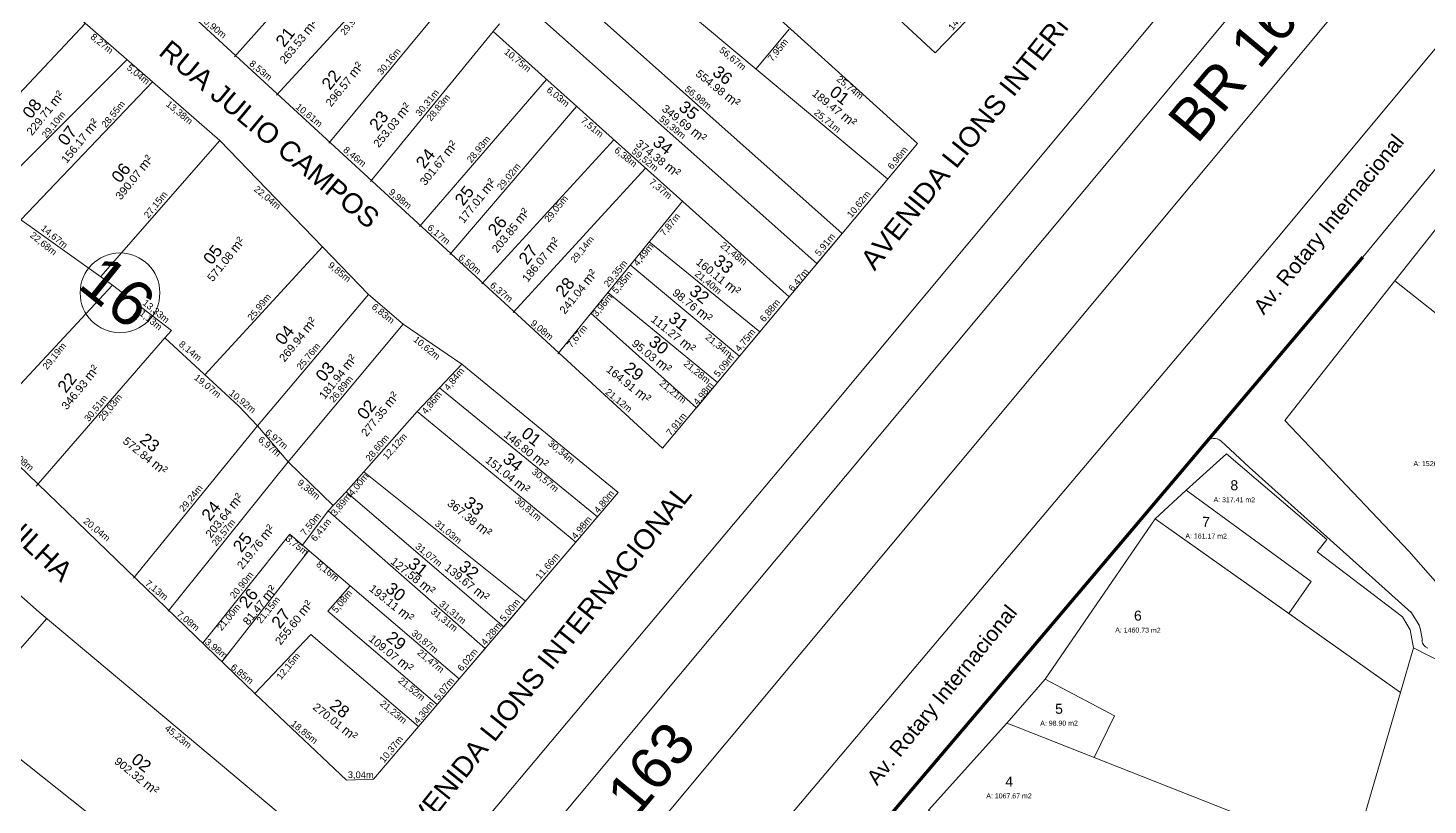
# Model space of a CAD drawing. Header units: metres. Extents: x 3808 to 8215, y 2374 to 6187.
# Drawn here: x 6209.6 to 6419.6, y 3909.4 to 4025.9 of the extents above; entities that cross this region are included whole.
import ezdxf
from ezdxf.enums import TextEntityAlignment as Align

# ---------------------------------------------------------------- set-up
doc = ezdxf.new("R2010")
doc.units = ezdxf.units.M
doc.linetypes.add('CENTER', pattern=[2, 1.25, -0.25, 0.25, -0.25])
for name, color, linetype in [('0 - Cotas', 7, 'Continuous'), ('0 - Linhas Quadras', 7, 'Continuous'), ('0 - MEIO FIO 2', 251, 'Continuous'), ('0 - Nome Ruas', 7, 'CENTER'), ('0 - Numero de Lotes', 6, 'Continuous'), ('0 - Número de Quadra', 7, 'CENTER'), ('0 - Área Dos Lotes', 1, 'Continuous'), ('Nomes-Ruas', 7, 'Continuous'), ('PDF_Boundary-Lotes', 7, 'Continuous'), ('PDF_Meio-Fio', 32, 'Continuous'), ('PDF_Perímetro', 5, 'Continuous'), ('PDF_Text', 7, 'Continuous'), ('PDF_Vértices_Quadras', 7, 'Continuous'), ('vista', 7, 'Continuous')]:
    doc.layers.add(name, color=color, linetype=linetype)
doc.styles.add('Arial', font='arial.ttf')
doc.styles.add('PDF Arial', font='arial.ttf')
doc.styles.add('pedro', font='arial.ttf', dxfattribs={"height": 3})
doc.styles.add('REGUA100', font='arial.ttf')
doc.dimstyles.new('Copy(2) of ISO-25', dxfattribs={"dimtxt": 1, "dimasz": 2.5, "dimexe": 1.25, "dimexo": 0.625, "dimgap": 0.2, "dimtad": 1, "dimtoh": 1, "dimlfac": 1, "dimzin": 1, "dimtxsty": 'Arial', "dimblk": 'NONE', "dimcen": 0, "dimse1": 1, "dimse2": 1, "dimsd1": 1, "dimsd2": 1, "dimclrt": 256, "dimaunit": 1, "dimadec": 3, "dimazin": 0, "dimtfac": 1, "dimtmove": 0, "dimatfit": 3, "dimldrblk": 'NONE', "dimfxl": 1, "dimtolj": 1, "dimtzin": 0, "dimarcsym": 0})

# ---------------------------------------------------------------- blocks, each defined once
blk = doc.blocks.new('*D11712')
at = {"layer": 'Defpoints', "color": 0, "transparency": 16777216}
for p in [(6291.81, 3948.8, 0), (6291.81, 3948.8), (6284.23, 3939.93, 0)]:
    blk.add_point(p, dxfattribs=at)
at = {"layer": '0 - Cotas', "lineweight": 5, "transparency": 16777216, "insert": (6287.63, 3945.14), "char_height": 1, "attachment_point": 5, "rotation": 49.4873, "style": 'Arial'}
blk.add_mtext('\\A1;11,66m', dxfattribs=at)
blk = doc.blocks.new('_None')
blk = doc.blocks.new('*D11713')
at = {"layer": 'Defpoints', "color": 0, "transparency": 16777216}
for p in [(6268.04, 3968.39, 0), (6260.01, 3959.32, 0), (6261.37, 3958.11)]:
    blk.add_point(p, dxfattribs=at)
at = {"layer": '0 - Cotas', "lineweight": 5, "transparency": 16777216, "insert": (6264.73, 3963.1), "char_height": 1, "attachment_point": 5, "rotation": 48.5046, "style": 'Arial'}
blk.add_mtext('\\A1;12,12m', dxfattribs=at)

msp = doc.modelspace()

# ---------------------------------------------------------------- linework, layer by layer
at = {"layer": '0 - Linhas Quadras', "linetype": 'Continuous', "lineweight": 5}
for p, q in [((6345.712, 4022.13, 0), (6246.454, 4114.337, 0)), ((6234.916, 4106.185, 0), (6343.058, 4008.55, 0)), ((6304.81, 3962.863, 0), (6193.494, 4065.224, 0)), ((6386.23, 4064.042, 0), (6345.712, 4022.13, 0)), ((6240.626, 4021.555, 0), (6260.608, 4044.024, 0)), ((6228.316, 4017.823, 0), (6201.989, 4040.775, 0)), ((6267.347, 4038.031, 0), (6246.917, 4015.779, 0)), ((6295.067, 4039.586, 0), (6338.556, 4003.237, 0)), ((6287.437, 4034.456, 0), (6331.743, 3995.085, 0)), ((6254.755, 4008.583, 0), (6274.153, 4031.978, 0)), ((6327.956, 3990.554, 0), (6283.53, 4030.063, 0)), ((6218.276, 4026.576, 0), (6198.026, 4005.116, 0)), ((6279.404, 4025.323, 0), (6260.998, 4002.851, 0)), ((6279.404, 4025.323, 0), (6280.34, 4026.476, 0)), ((6323.805, 3985.588, 0), (6279.404, 4025.323, 0)), ((6323.802, 4025.671, 0), (6318.831, 4019.724, 0)), ((6224.514, 4021.138, 0), (6203.796, 4000.473, 0)), ((6208.544, 3997.098, 0), (6228.316, 4017.823, 0)), ((6238.404, 4009.028, 0), (6228.316, 4017.823, 0)), ((6287.421, 4018.149, 0), (6268.358, 3996.094, 0)), ((6291.922, 4014.121, 0), (6272.91, 3991.914, 0)), ((6238.404, 4009.028, 0), (6220.519, 3988.582, 0)), ((6238.404, 4009.028, 0), (6253.81, 3993.043, 0)), ((6297.525, 4009.107, 0), (6277.702, 3987.515, 0)), ((6343.058, 4008.55, 0), (6304.81, 3962.863, 0)), ((6302.282, 4004.85, 0), (6282.404, 3983.198, 0)), ((6203.796, 4000.473, 0), (6222.314, 3987.305, 0)), ((6289.115, 3977.037, 0), (6307.783, 3999.926, 0)), ((6243.687, 3926.126, 0), (6172.234, 3994.917, 0)), ((6319.39, 3980.305, 0), (6302.809, 3993.828, 0)), ((6331.743, 3995.085, 0), (6327.956, 3990.554, 0)), ((6253.81, 3993.043, 0), (6236.173, 3973.882, 0)), ((6253.81, 3993.043, 0), (6260.695, 3985.899, 0)), ((6316.343, 3976.66, 0), (6299.969, 3990.346, 0)), ((6222.314, 3987.305, 0), (6202.136, 3965.666, 0)), ((6231.141, 3980.522, 0), (6222.314, 3987.305, 0)), ((6260.695, 3985.899, 0), (6244.039, 3966.238, 0)), ((6260.695, 3985.899, 0), (6265.907, 3981.484, 0)), ((6313.076, 3972.752, 0), (6296.587, 3986.199, 0)), ((6323.805, 3985.588, 0), (6319.39, 3980.305, 0)), ((6265.907, 3981.484, 0), (6248.646, 3960.859, 0)), ((6265.907, 3981.484, 0), (6274.702, 3975.469, 0)), ((6309.882, 3968.931, 0), (6294.082, 3983.126, 0)), ((6230.171, 3979.408, 0), (6210.852, 3957.214, 0)), ((6230.171, 3979.408, 0), (6231.141, 3980.522, 0)), ((6230.171, 3979.408, 0), (6241.277, 3969.185, 0)), ((6319.39, 3980.305, 0), (6316.343, 3976.66, 0)), ((6274.702, 3975.469, 0), (6271.377, 3971.939, 0)), ((6274.702, 3975.469, 0), (6298.169, 3956.239, 0)), ((6316.343, 3976.66, 0), (6313.076, 3972.752, 0)), ((6271.377, 3971.939, 0), (6268.035, 3968.391, 0)), ((6271.377, 3971.939, 0), (6295.048, 3952.586, 0)), ((6313.076, 3972.752, 0), (6309.882, 3968.931, 0)), ((6241.277, 3969.185, 0), (6244.039, 3966.238, 0)), ((6268.035, 3968.391, 0), (6257.358, 3956.32, 0)), ((6268.035, 3968.391, 0), (6291.812, 3948.8, 0)), ((6244.039, 3966.238, 0), (6225.459, 3943.384, 0)), ((6248.646, 3960.859, 0), (6244.039, 3966.238, 0)), ((6230.649, 3938.47, 0), (6248.646, 3960.859, 0)), ((6248.646, 3960.859, 0), (6255.402, 3954.304, 0)), ((6254.637, 3953.516, 0), (6257.358, 3956.32, 0)), ((6257.358, 3956.32, 0), (6280.986, 3936.13, 0)), ((6298.169, 3956.239, 0), (6268.208, 3921.175, 0)), ((6250.816, 3948.364, 0), (6254.637, 3953.516, 0)), ((6278.208, 3932.879, 0), (6254.637, 3953.516, 0)), ((6248.915, 3949.989, 0), (6235.804, 3933.59, 0)), ((6250.816, 3948.364, 0), (6248.915, 3949.989, 0)), ((6274.297, 3928.301, 0), (6250.816, 3948.364, 0)), ((6251.77, 3947.55, 0), (6238.699, 3930.849, 0)), ((6203.581, 3945.143, 0), (6211.297, 3938.327, 0)), ((6257.972, 3942.25, 0), (6254.632, 3938.432, 0)), ((6212.47, 3937.344, 0), (6199.832, 3923.061, 0)), ((6247.153, 3908.299, 0), (6211.297, 3938.327, 0)), ((6254.632, 3938.432, 0), (6271.002, 3924.445, 0)), ((6252.062, 3934.972, 0), (6243.687, 3926.126, 0)), ((6252.062, 3934.972, 0), (6268.208, 3921.175, 0)), ((6278.208, 3932.879, 0), (6274.297, 3928.301, 0)), ((6243.687, 3926.126, 0), (6257.418, 3913.126, 0)), ((6199.832, 3923.061, 0), (6240.807, 3890.687, 0)), ((6261.467, 3913.286, 0), (6268.208, 3921.175, 0)), ((6257.418, 3913.126, 0), (6261.467, 3913.286, 0))]:
    msp.add_line(p, q, dxfattribs=at)
at = {"layer": '0 - Linhas Quadras', "lineweight": 5}
for p, q in [((6257.358, 3956.32, 0), (6260.008, 3959.316, 0)), ((6260.008, 3959.316, 0), (6284.234, 3939.931, 0)), ((6280.986, 3936.13, 0), (6284.234, 3939.931, 0))]:
    msp.add_line(p, q, dxfattribs=at)
at = {"layer": '0 - MEIO FIO 2', "lineweight": 5}
for p, q in [((6409.849, 3991.534), (6536.45, 4145.328)), ((6250.49, 3842.164), (6454.604, 4086.831)), ((6473.698, 4086.394), (6397.446, 3994.843)), ((6438.475, 4085.897), (6242.044, 3850.727)), ((6328.487, 3967.05), (6401.267, 4054.219)), ((6397.446, 3994.843), (6297.443, 3876.497)), ((6237.04, 3858.089), (6328.487, 3967.05))]:
    msp.add_line(p, q, dxfattribs=at)
at = {"layer": '0 - Número de Quadra', "linetype": 'ByBlock', "lineweight": 5}
msp.add_circle((6223.439, 3986.166, 0), 5.979, dxfattribs=at)
at = {"layer": 'PDF_Boundary-Lotes', "lineweight": 5}
for points in [[(6431.489, 4003.53), (6428.742, 4005.751), (6414.669, 3987.945), (6454.27, 3956.664), (6470.505, 3945.307), (6480.516, 3968.074), (6477.299, 3970.155), (6474.34, 3968.08), (6467.207, 3974.589), (6466.451, 3975.452)], [(6414.669, 3987.945), (6398.149, 3967.05), (6416.76, 3947.423), (6421.793, 3941.716), (6426.3, 3937.857), (6438.068, 3933.386), (6454.27, 3956.664)], [(6389.415, 3962.057), (6383.331, 3956.572), (6402.099, 3942.877), (6398.745, 3938.128), (6415.48, 3926.238), (6417.426, 3932.98), (6416.951, 3935.67), (6415.776, 3937.587), (6402.972, 3947.332), (6404.47, 3949.208)], [(6383.331, 3956.572), (6378.677, 3952.312), (6398.745, 3938.128), (6402.099, 3942.877)], [(6415.48, 3926.238), (6378.677, 3952.312), (6362.193, 3928.268), (6372.612, 3922.74), (6369.557, 3916.506), (6408.181, 3901.279)], [(6433.197, 3924.893), (6417.426, 3932.98), (6415.48, 3926.238), (6408.181, 3901.279), (6405.987, 3893.742), (6421.595, 3888.438)], [(6372.612, 3922.74), (6362.193, 3928.268), (6356.471, 3921.659), (6358.171, 3921.012), (6369.557, 3916.506)], [(6358.171, 3921.012), (6356.471, 3921.659), (6344.69, 3908.6), (6349.19, 3905.513), (6349.549, 3906.157), (6376.927, 3892.555), (6382.351, 3891.29), (6403.85, 3886.275), (6408.181, 3901.279)]]:
    msp.add_lwpolyline(points, close=True, dxfattribs=at)
at = {"layer": 'PDF_Meio-Fio', "lineweight": 5}
msp.add_lwpolyline([(6309.973, 3873.794), (6386.352, 3963.827, -0.4243828), (6388.53, 3963.969), (6392.817, 3960.058), (6417.097, 3938.256)], format="xyb", dxfattribs=at)
for points in [[(6417.021, 3938.378), (6418.26, 3936.467)], [(6418.441, 3935.905), (6418.775, 3934.038)]]:
    msp.add_lwpolyline(points, dxfattribs=at)
for centre, radius, start, end in [((6416.918, 3935.666), 1.518, 9.89828, 32.34332), ((6420.198, 3934.299), 1.517, 189.88955, 246.4875)]:
    msp.add_arc(centre, radius, start, end, dxfattribs=at)
at = {"layer": 'PDF_Perímetro', "color": 1, "lineweight": 5}
msp.add_lwpolyline([(6265.513, 3821.471, 0.498, 0.498, 0), (6358.928, 3931.39, 0.498, 0.498, 0), (6409.849, 3991.534, 0.498, 0.498, 0)], format="xyseb", dxfattribs=at)
at = {"layer": 'PDF_Vértices_Quadras', "lineweight": 5}
msp.add_lwpolyline([(6416.76, 3947.423), (6421.793, 3941.716), (6426.3, 3937.857), (6441.602, 3932.042), (6460.755, 3923.207)], dxfattribs=at)

# ---------------------------------------------------------------- texts
at = {"layer": '0 - Cotas', "lineweight": 5, "style": 'Arial'}
for s, rotation, p in [('10,90m', 320.93117, (6235.295, 4027.169, 0)), ('29,92m', 50.93117, (6257.168, 4024.693, 0)), ('14,04m', 50.93117, (6348.323, 4025.417, 0)), ('8,27m', 320.93117, (6218.923, 4024.373, 0)), ('7,95m', 50.93117, (6321.273, 4020.762, 0)), ('30,16m', 50.93117, (6262.685, 4018.736, 0)), ('10,75m', 320.93117, (6280.962, 4022.115, 0)), ('56,67m', 320.93117, (6313.22, 4022.392, 0)), ('5,04m', 320.93117, (6224.373, 4019.747, 0)), ('8,53m', 320.93117, (6242.745, 4020.348, 0)), ('6,03m', 320.93117, (6287.334, 4016.412, 0)), ('56,98m', 320.93117, (6308.046, 4016.539, 0)), ('25,74m', 320.93117, (6330.82, 4018.047, 0)), ('28,55m', 50.93117, (6221.336, 4010.845, 0)), ('13,38m', 320.93117, (6230.239, 4014.281, 0)), ('30,31m', 50.93117, (6268.432, 4012.543, 0)), ('28,83m', 50.93117, (6270.087, 4011.817, 0)), ('29,10m', 50.93117, (6212.392, 4009.268, 0)), ('10,61m', 320.93117, (6249.691, 4013.882, 0)), ('59,39m', 320.93117, (6304.199, 4012.077, 0)), ('25,71m', 320.93117, (6327.428, 4013.016, 0)), ('7,51m', 320.93117, (6292.444, 4011.822, 0)), ('28,93m', 50.93117, (6276.126, 4005.584, 0)), ('8,46m', 320.93117, (6256.826, 4007.424, 0)), ('6,38m', 320.93117, (6297.484, 4007.378, 0)), ('59,52m', 320.93117, (6300.06, 4007.224, 0)), ('6,96m', 50.93117, (6339.231, 4004.586, 0)), ('29,02m', 50.93117, (6280.653, 4001.48, 0)), ('7,37m', 320.93117, (6302.707, 4002.613, 0)), ('27,15m', 50.93117, (6227.698, 3997.267, 0)), ('22,04m', 320.93117, (6243.436, 4001.538, 0)), ('9,98m', 320.93117, (6263.665, 4001.101, 0)), ('29,05m', 50.93117, (6287.767, 3996.657, 0)), ('10,62m', 50.93117, (6333.147, 3997.336, 0)), ('14,67m', 320.93117, (6211.474, 3995.688, 0)), ('6,17m', 320.93117, (6269.43, 3995.76, 0)), ('7,87m', 50.93117, (6305.089, 3994.59, 0)), ('22,68m', 320.93117, (6209.857, 3994.63, 0)), ('29,14m', 50.93117, (6291.685, 3990.555, 0)), ('5,91m', 50.93117, (6328.326, 3991.577, 0)), ('6,50m', 320.93117, (6274.095, 3991.311, 0)), ('4,49m', 50.93117, (6301.108, 3990.074, 0)), ('21,48m', 320.93117, (6313.385, 3993.123, 0)), ('9,85m', 320.93117, (6254.555, 3990.131, 0)), ('29,35m', 50.93117, (6296.686, 3986.944, 0)), ('6,47m', 50.93117, (6324.372, 3986.295, 0)), ('6,37m', 320.93117, (6278.834, 3987.131, 0)), ('5,35m', 50.93117, (6297.916, 3985.941, 0)), ('21,40m', 320.93117, (6309.562, 3988.83, 0)), ('25,99m', 50.93117, (6243.228, 3981.925, 0)), ('3,96m', 50.93117, (6294.952, 3982.493, 0)), ('11,13m', 320.93117, (6225.658, 3983.413, 0)), ('13,33m', 320.93117, (6226.728, 3984.497, 0)), ('6,83m', 320.93117, (6261.096, 3983.907, 0)), ('6,88m', 50.93117, (6320.075, 3981.706, 0)), ('9,08m', 320.93117, (6284.919, 3981.45, 0)), ('10,62m', 320.93117, (6267.342, 3979.011, 0)), ('7,67m', 50.93117, (6291.168, 3977.832, 0)), ('21,34m', 320.93117, (6311.135, 3979.339, 0)), ('4,75m', 50.93117, (6316.357, 3977.254, 0)), ('29,19m', 50.93117, (6212.504, 3974.584, 0)), ('8,14m', 320.93117, (6232.173, 3978.299, 0)), ('25,76m', 50.93117, (6250.604, 3974.531, 0)), ('21,28m', 320.93117, (6307.877, 3975.393, 0)), ('5,09m', 50.93117, (6313.185, 3973.463, 0)), ('19,07m', 320.93117, (6234.469, 3973.293, 0)), ('26,89m', 50.93117, (6255.513, 3969.634, 0)), ('4,84m', 50.93117, (6272.715, 3971.43, 0)), ('21,21m', 320.93117, (6304.244, 3972.443, 0)), ('30,51m', 50.93117, (6218.742, 3966.766, 0)), ('29,03m', 50.93117, (6220.899, 3966.879, 0)), ('10,92m', 320.93117, (6239.696, 3970.983, 0)), ('4,86m', 50.93117, (6269.356, 3967.887, 0)), ('21,12m', 320.93117, (6296.137, 3971.125, 0)), ('4,98m', 50.93117, (6310.091, 3969.269, 0)), ('7,91m', 50.93117, (6306.054, 3964.667, 0)), ('6,97m', 320.93117, (6244.059, 3963.989, 0)), ('6,97m', 320.93117, (6245.102, 3965.071, 0)), ('28,60m', 50.93117, (6260.933, 3960.818, 0)), ('12,08m', 320.93117, (6206.38, 3962.32, 0)), ('30,34m', 320.93117, (6287.539, 3963.415, 0)), ('9,38m', 320.93117, (6249.944, 3957.544, 0)), ('4,00m', 50.93117, (6258.35, 3955.634, 0)), ('30,57m', 320.93117, (6285.11, 3959.169, 0)), ('29,24m', 50.93117, (6232.986, 3953.273, 0)), ('4,80m', 50.93117, (6295.205, 3953.053, 0)), ('3,89m', 50.93117, (6255.76, 3952.63, 0)), ('30,81m', 320.93117, (6282.547, 3954.843, 0)), ('20,04m', 320.93117, (6217.858, 3951.766, 0)), ('28,57m', 50.93117, (6237.884, 3948.127, 0)), ('7,50m', 50.93117, (6251.2, 3949.694, 0)), ('6,41m', 50.93117, (6252.741, 3948.818, 0)), ('31,03m', 320.93117, (6270.577, 3951.393, 0)), ('4,98m', 50.93117, (6291.815, 3949.174, 0)), ('3,75m', 320.93117, (6248.179, 3949.16, 0)), ('31,07m', 320.93117, (6267.627, 3947.994, 0)), ('8,16m', 320.93117, (6252.768, 3945.312, 0)), ('20,90m', 50.93117, (6240.596, 3940.252, 0)), ('7,13m', 320.93117, (6227.117, 3942.454, 0)), ('5,08m', 50.93117, (6255.906, 3938.1, 0)), ('21,00m', 50.93117, (6238.675, 3935.432, 0)), ('21,15m', 50.93117, (6244.587, 3936.517, 0)), ('31,31m', 320.93117, (6271.219, 3939.379, 0)), ('5,00m', 50.93117, (6281.087, 3936.788, 0)), ('7,08m', 320.93117, (6231.849, 3937.85, 0)), ('31,31m', 320.93117, (6269.961, 3938.256, 0)), ('30,87m', 320.93117, (6267.057, 3934.978, 0)), ('4,28m', 50.93117, (6278.258, 3933.235, 0)), ('3,98m', 320.93117, (6236.077, 3933.67, 0)), ('12,15m', 50.93117, (6247.586, 3928.099, 0)), ('21,47m', 320.93117, (6267.925, 3932.069, 0)), ('6,02m', 50.93117, (6274.73, 3929.349, 0)), ('6,85m', 320.93117, (6239.946, 3929.878, 0)), ('21,52m', 320.93117, (6265.069, 3927.876, 0)), ('5,07m', 50.93117, (6271.219, 3925.001, 0)), ('21,23m', 320.93117, (6262.336, 3924.435, 0)), ('4,30m', 50.93117, (6268.173, 3921.475, 0)), ('45,23m', 320.93117, (6230.06, 3920.733, 0)), ('18,85m', 320.93117, (6248.972, 3921.424, 0)), ('10,37m', 50.93117, (6263.039, 3915.65, 0)), ('3,04m', 359.09058, (6257.596, 3913.452, 0))]:
    msp.add_text(s, height=1, rotation=rotation, dxfattribs=at).set_placement(p)
at = {"layer": '0 - Nome Ruas', "linetype": 'Continuous', "lineweight": 5, "style": 'pedro'}
for s, rotation, p in [('AVENIDA LIONS INTERNACIONAL', 51.35991, (6336.62, 3989.349, 0)), ('RUA JULIO CAMPOS', 320.24392, (6229.069, 4021.972, 0)), ('RUA AFONSO BONILHA', 317.41907, (6179.819, 3974.653, 0)), ('AVENIDA LIONS INTERNACIONAL', 51.35991, (6267.357, 3903.379, 0))]:
    msp.add_text(s, height=3, rotation=rotation, dxfattribs=at).set_placement(p)
at = {"layer": '0 - Numero de Lotes', "lineweight": 5, "style": 'Arial'}
for s, rotation, p in [('21', 51.92725, (6248.054, 4022.854, -540.279)), ('22', 51.92725, (6254.947, 4016.448, -540.279)), ('36', 321.92725, (6312.156, 4018.96, -540.279)), ('01', 321.92725, (6329.71, 4015.941, -540.279)), ('08', 51.92725, (6210.081, 4012.129, -540.279)), ('35', 321.92725, (6307.097, 4013.705, -540.279)), ('23', 51.92725, (6262.097, 4010.328, -540.279)), ('07', 51.92725, (6215.375, 4008.065, -540.279)), ('34', 321.92725, (6303.191, 4008.483, -540.279)), ('24', 51.92725, (6269.084, 4004.656, -540.279)), ('06', 51.92725, (6223.42, 4002.505, -540.279)), ('25', 51.92725, (6274.915, 3999.081, -540.279)), ('26', 51.92725, (6279.866, 3994.536, -540.279)), ('05', 51.92725, (6237.19, 3990.236, -540.279)), ('27', 51.92725, (6284.499, 3990.248, -540.279)), ('33', 321.92725, (6312.295, 3990.655, -540.279)), ('28', 51.92725, (6290.01, 3985.354, -540.279)), ('32', 321.92725, (6308.68, 3986.116, -540.279)), ('04', 51.92725, (6247.959, 3978.187, -540.279)), ('31', 321.92725, (6305.532, 3982.075, -540.279)), ('30', 321.92725, (6302.582, 3978.522, -540.279)), ('03', 51.92725, (6254.048, 3972.698, -540.279)), ('29', 321.92725, (6298.841, 3974.564, -540.279)), ('22', 51.92725, (6215.331, 3971.042, -540.279)), ('02', 51.92725, (6260.262, 3967.003, -540.279)), ('23', 321.92725, (6226.242, 3963.889, -540.279)), ('01', 321.92725, (6283.477, 3964.771, -540.279)), ('34', 321.92725, (6280.7, 3960.974, -540.279)), ('24', 51.92725, (6236.924, 3951.804, -540.279)), ('33', 321.92725, (6274.839, 3954.387, -540.279)), ('25', 51.92725, (6241.643, 3947.105, -540.279)), ('31', 321.92725, (6266.485, 3945.245, -540.279)), ('32', 321.92725, (6274.11, 3944.832, -540.279)), ('26', 51.92725, (6242.541, 3938.743, -540.279)), ('30', 321.92725, (6263.132, 3941.537, -540.279)), ('27', 51.92725, (6247.412, 3935.711, -540.279)), ('29', 321.92725, (6263.206, 3934.189, -540.279)), ('28', 321.92725, (6254.725, 3924.03, -540.279)), ('02', 321.92725, (6224.982, 3915.895, -540.279))]:
    msp.add_text(s, height=1.8197, rotation=rotation, dxfattribs=at).set_placement(p)
at = {"layer": '0 - Número de Quadra', "linetype": 'Continuous', "lineweight": 5, "style": 'pedro'}
msp.add_text('16', height=6.7786, rotation=321.00834, dxfattribs=at).set_placement((6216.876, 3987.056, 0))
at = {"layer": '0 - Área Dos Lotes', "lineweight": 5, "style": 'Arial'}
for s, height, rotation, p in [('m²', 1.4, 50.93117, (6251.738, 4024.715, 0)), ('263.53 ', 1.2, 50.93117, (6248.213, 4020.373, 0)), ('m²', 1.4, 50.93117, (6258.63, 4018.31, 0)), ('554.98 ', 1.2, 320.93117, (6309.659, 4018.814, 0)), ('296.57 ', 1.2, 50.93117, (6255.105, 4013.967, 0)), ('m²', 1.4, 50.93117, (6213.764, 4013.99, 0)), ('m²', 1.4, 320.93117, (6314.002, 4015.289, 0)), ('189.47 ', 1.2, 320.93117, (6327.125, 4015.866, 0)), ('229.71 ', 1.2, 50.93117, (6210.239, 4009.648, 0)), ('m²', 1.4, 50.93117, (6265.781, 4012.189, 0)), ('349.69 ', 1.2, 320.93117, (6304.6, 4013.56, 0)), ('m²', 1.4, 320.93117, (6331.468, 4012.341, 0)), ('m²', 1.4, 50.93117, (6218.974, 4009.823, 0)), ('253.03 ', 1.2, 50.93117, (6262.255, 4007.847, 0)), ('m²', 1.4, 320.93117, (6308.942, 4010.035, 0)), ('156.17 ', 1.2, 50.93117, (6215.449, 4005.481, 0)), ('m²', 1.4, 50.93117, (6272.754, 4006.501, 0)), ('374.38 ', 1.2, 320.93117, (6300.693, 4008.338, 0)), ('m²', 1.4, 50.93117, (6227.091, 4004.35, 0)), ('301.67 ', 1.2, 50.93117, (6269.229, 4002.158, 0)), ('390.07 ', 1.2, 50.93117, (6223.565, 4000.008, 0)), ('m²', 1.4, 320.93117, (6305.036, 4004.812, 0)), ('m²', 1.4, 50.93117, (6278.515, 4000.839, 0)), ('177.01 ', 1.2, 50.93117, (6274.989, 3996.497, 0)), ('m²', 1.4, 50.93117, (6283.55, 3996.397, 0)), ('203.85 ', 1.2, 50.93117, (6280.025, 3992.055, 0)), ('m²', 1.4, 50.93117, (6240.861, 3992.081, 0)), ('m²', 1.4, 50.93117, (6288.099, 3992.006, 0)), ('571.08 ', 1.2, 50.93117, (6237.335, 3987.739, 0)), ('186.07 ', 1.2, 50.93117, (6284.574, 3987.663, 0)), ('m²', 1.4, 50.93117, (6293.694, 3987.215, 0)), ('160.11 ', 1.2, 320.93117, (6309.711, 3990.58, 0)), ('m²', 1.4, 320.93117, (6314.053, 3987.055, 0)), ('241.04 ', 1.2, 50.93117, (6290.169, 3982.872, 0)), ('98.76 ', 1.2, 320.93117, (6306.183, 3985.97, 0)), ('m²', 1.4, 320.93117, (6309.801, 3983.032, 0)), ('m²', 1.4, 50.93117, (6251.643, 3980.049, 0)), ('111.27 ', 1.2, 320.93117, (6302.947, 3982.001, 0)), ('269.94 ', 1.2, 50.93117, (6248.118, 3975.706, 0)), ('95.03 ', 1.2, 320.93117, (6300.085, 3978.376, 0)), ('m²', 1.4, 320.93117, (6307.289, 3978.476, 0)), ('m²', 1.4, 50.93117, (6257.648, 3974.456, 0)), ('m²', 1.4, 50.93117, (6219.001, 3972.887, 0)), ('164.91 ', 1.2, 320.93117, (6296.256, 3974.49, 0)), ('m²', 1.4, 320.93117, (6303.703, 3975.439, 0)), ('346.93 ', 1.2, 50.93117, (6215.476, 3968.545, 0)), ('181.94 ', 1.2, 50.93117, (6254.123, 3970.113, 0)), ('m²', 1.4, 50.93117, (6263.946, 3968.864, 0)), ('m²', 1.4, 320.93117, (6300.599, 3970.965, 0)), ('277.35 ', 1.2, 50.93117, (6260.421, 3964.522, 0)), ('572.84 ', 1.2, 320.93117, (6223.744, 3963.743, 0)), ('146.80 ', 1.2, 320.93117, (6280.892, 3964.696, 0)), ('m²', 1.4, 320.93117, (6228.087, 3960.218, 0)), ('151.04 ', 1.2, 320.93117, (6278.115, 3960.9, 0)), ('m²', 1.4, 320.93117, (6285.235, 3961.171, 0)), ('m²', 1.4, 320.93117, (6282.457, 3957.374, 0)), ('m²', 1.4, 50.93117, (6240.608, 3953.666, 0)), ('367.38 ', 1.2, 320.93117, (6272.412, 3954.411, 0)), ('203.64 ', 1.2, 50.93117, (6237.083, 3949.323, 0)), ('m²', 1.4, 50.93117, (6245.327, 3948.966, 0)), ('m²', 1.4, 320.93117, (6276.754, 3950.885, 0)), ('219.76 ', 1.2, 50.93117, (6241.802, 3944.624, 0)), ('127.58 ', 1.2, 320.93117, (6263.911, 3945.701, 0)), ('139.67 ', 1.2, 320.93117, (6272.012, 3944.739, 0)), ('m²', 1.4, 50.93117, (6245.625, 3939.866, 0)), ('193.11 ', 1.2, 320.93117, (6260.698, 3941.632, 0)), ('m²', 1.4, 320.93117, (6268.254, 3942.176, 0)), ('m²', 1.4, 320.93117, (6276.355, 3941.214, 0)), ('81.47 ', 1.2, 50.93117, (6242.688, 3936.248, 0)), ('m²', 1.4, 50.93117, (6251.044, 3937.618, 0)), ('255.60 ', 1.2, 50.93117, (6247.519, 3933.275, 0)), ('m²', 1.4, 320.93117, (6265.04, 3938.107, 0)), ('109.07 ', 1.2, 320.93117, (6260.622, 3934.115, 0)), ('m²', 1.4, 320.93117, (6264.964, 3930.589, 0)), ('270.01 ', 1.2, 320.93117, (6252.244, 3923.871, 0)), ('m²', 1.4, 320.93117, (6256.586, 3920.346, 0)), ('902.32 ', 1.2, 320.93117, (6222.485, 3915.749, 0)), ('m²', 1.4, 320.93117, (6226.827, 3912.224, 0))]:
    msp.add_text(s, height=height, rotation=rotation, dxfattribs=at).set_placement(p)
at = {"layer": 'Nomes-Ruas', "lineweight": 5, "style": 'REGUA100'}
for p in [(6394.994, 3982.746), (6336.986, 3912.193)]:
    msp.add_text('Av. Rotary Internacional', height=2.25, rotation=50.87233, dxfattribs=at).set_placement(p)
at = {"layer": 'PDF_Text', "color": 1, "lineweight": 5, "char_height": 0.74999, "attachment_point": 7, "style": 'PDF Arial'}
for s, insert, rotation in [('A: 1526.56 m2', (6417.437, 3960.209), 359.3793), ('A: 317.41 m2', (6387.452, 3954.787), 359.68104), ('A: 161.17 m2', (6383.229, 3949.346), 359.68104), ('A: 1460.73 m2', (6372.703, 3935.246), 359.62081), ('A: 98.90 m2', (6361.458, 3921.273), 0.10998), ('A: 1067.67 m2', (6353.367, 3910.391), 359.91712)]:
    msp.add_mtext(s, dxfattribs=dict(at, insert=insert, rotation=rotation))
at = {"layer": 'PDF_Text', "lineweight": 5, "char_height": 1.5, "attachment_point": 7, "style": 'PDF Arial'}
for s, insert, rotation in [('8', (6389.988, 3956.554), 0.40606), ('7', (6385.737, 3951.103), 358.96696), ('6', (6375.53, 3937.008), 0.40606), ('5', (6363.705, 3923.045), 0.66994), ('4', (6356.228, 3912.148), 0.66994)]:
    msp.add_mtext(s, dxfattribs=dict(at, insert=insert, rotation=rotation))
at = {"layer": 'vista', "lineweight": 5, "style": 'pedro'}
for p in [(6380.198, 4012.307), (6286.724, 3900.078)]:
    msp.add_text('BR 163', height=6.24, rotation=50.23736, dxfattribs=at).set_placement(p, align=Align.TOP_LEFT)

# ---------------------------------------------------------------- dimensions: what is measured, and where the dimension line sits
at = {"layer": '0 - Cotas', "lineweight": 5}
for base, p1, p2, angle, picture, middle in [((6261.375, 3958.107), (6268.035, 3968.391, 0), (6260.008, 3959.316, 0), 228.50457, '*D11713', (6265.326, 3962.573)), ((6291.8122, 3948.7999), (6284.2345, 3939.9315, 0), (6291.8122, 3948.7999, 0), 49.48732, '*D11712', (6288.2428, 3944.6225))]:
    dim = msp.add_linear_dim(base=base, p1=p1, p2=p2, angle=angle, dimstyle='Copy(2) of ISO-25', override={"dimpost": 'm'}, dxfattribs=at)
    dim.commit()
    dim.dimension.update_dxf_attribs({"geometry": picture, "text_midpoint": middle, "dimtype": 161})

doc.saveas('drawing.dxf')
